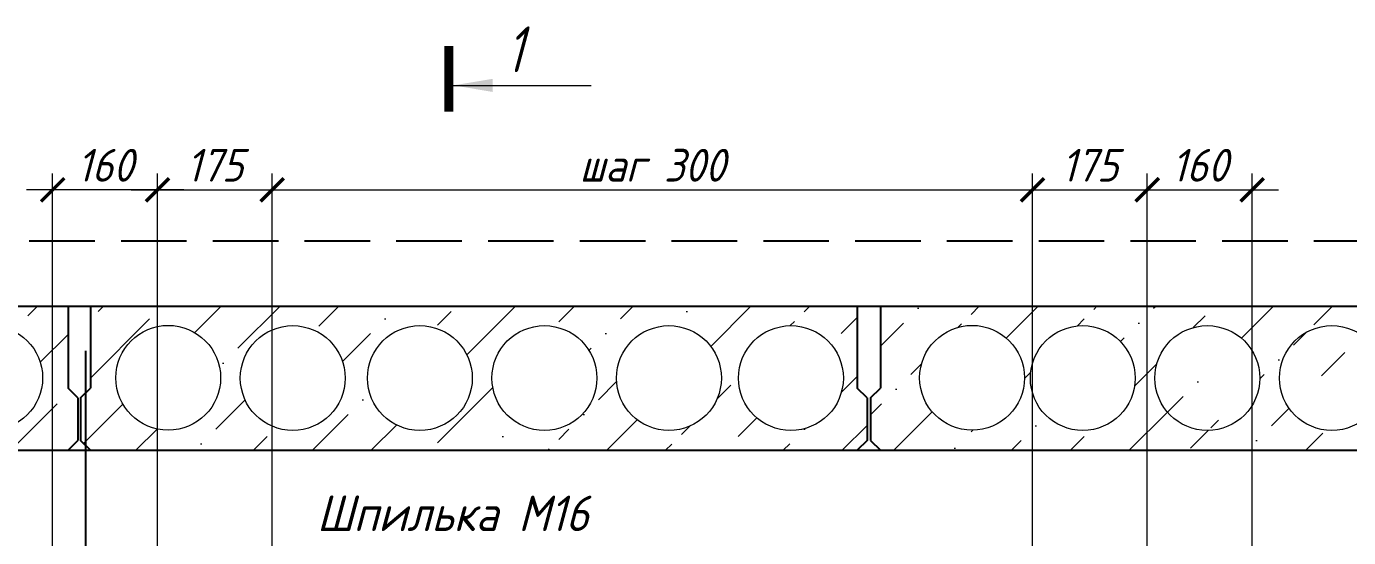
# Model space of a CAD drawing. Header units: millimetres. Extents: x 2058191 to 2089933, y 116142 to 208453.
# Drawn here: x 2071413 to 2073430, y 193246 to 194026 of the extents above; entities that cross this region are included whole.
import ezdxf
from ezdxf.enums import TextEntityAlignment as Align

# ---------------------------------------------------------------- set-up
doc = ezdxf.new("R2010")
doc.units = ezdxf.units.MM
doc.linetypes.add('ГОСТ 2.303 4', pattern=[7, 5, -2, 0])
doc.layers.get('Defpoints').update_dxf_attribs({"color": 255})
for name, color, linetype, lineweight in [('1Стены', 252, 'Continuous', 25), ('монолит', 176, 'Continuous', 50), ('Размер', 7, 'Continuous', 13), ('размеры', 7, 'Continuous', 9), ('штрих', 8, 'Continuous', 5)]:
    doc.layers.add(name, color=color, linetype=linetype, lineweight=lineweight)
doc.layers.add('CS_UNPLOTTED', color=254, linetype='Continuous', plot=False)
doc.layers.add('Текст', color=7, linetype='Continuous')
doc.styles.add('GOST 2.304', font='CS_Gost2304.shx', dxfattribs={"width": 0.6, "oblique": 15})
doc.styles.add('GOST 2.304_new', font='isocpeur.ttf', dxfattribs={"width": 0.9, "oblique": 15})
doc.dimstyles.new('SPDS', dxfattribs={"dimscale": 25, "dimtxt": 2.5, "dimasz": 1.77, "dimexe": 1.25, "dimexo": 0.625, "dimtad": 1, "dimdec": 0, "dimrnd": 0.001, "dimtxsty": 'GOST 2.304_new', "dimblk": 'ARCHTICK', "dimcen": 2.5, "dimdle": 2, "dimclrt": 256, "dimazin": 2, "dimtfac": 0.75, "dimtdec": 0, "dimtmove": 1, "dimatfit": 3, "dimfxl": 0, "dimtolj": 1, "dimlwd": 9, "dimlwe": 9, "dimarcsym": 0})
pattern_1 = [(45, (-39861497.944, -1245467.725), (33.67596045, 123.47852166), [158.75, -31.75, 0, -31.75])]

# ---------------------------------------------------------------- blocks, each defined once
blk = doc.blocks.new('_ArchTick')
at = {"color": 0, "linetype": 'ByBlock', "const_width": 0.15}
blk.add_lwpolyline([(-0.5, -0.5), (0.5, 0.5)], dxfattribs=at)
blk = doc.blocks.new('*D205')
at = {"layer": 'Defpoints', "color": 0, "lineweight": 20, "ltscale": 20, "transparency": 16777216}
for p in [(2071453, 193776.9), (2071453, 193089), (2071613, 192849)]:
    blk.add_point(p, dxfattribs=at)
at = {"layer": 'размеры', "color": 0, "lineweight": 9, "ltscale": 20, "transparency": 16777216}
for p, q in [((2071453, 193101.5), (2071453, 193801.9)), ((2071613, 192861.5), (2071613, 193801.9)), ((2071653, 193776.9), (2071413, 193776.9))]:
    blk.add_line(p, q, dxfattribs=at)
at = {"layer": 'размеры', "color": 0, "lineweight": 9, "ltscale": 20, "transparency": 16777216, "xscale": 35.4, "yscale": 35.4, "zscale": 35.4, "rotation": 180}
blk.add_blockref('_ArchTick', (2071453, 193776.9), dxfattribs=at)
at = {"layer": 'размеры', "color": 0, "lineweight": 9, "ltscale": 20, "transparency": 16777216, "xscale": 35.4, "yscale": 35.4, "zscale": 35.4}
blk.add_blockref('_ArchTick', (2071613, 193776.9), dxfattribs=at)
at = {"layer": 'размеры', "ltscale": 20, "transparency": 16777216, "insert": (2071533, 193814.4), "char_height": 50, "attachment_point": 5, "style": 'GOST 2.304_new'}
blk.add_mtext('\\A1;160', dxfattribs=at)
blk = doc.blocks.new('*D206')
at = {"layer": 'Defpoints', "color": 0, "lineweight": 20, "ltscale": 20, "transparency": 16777216}
for p in [(2073283, 193776.9), (2073123, 193089), (2073283, 193089)]:
    blk.add_point(p, dxfattribs=at)
at = {"layer": 'размеры', "color": 0, "lineweight": 9, "ltscale": 20, "transparency": 16777216}
for p, q in [((2073123, 193101.5), (2073123, 193801.9)), ((2073283, 193101.5), (2073283, 193801.9)), ((2073083, 193776.9), (2073323, 193776.9))]:
    blk.add_line(p, q, dxfattribs=at)
at = {"layer": 'размеры', "color": 0, "lineweight": 9, "ltscale": 20, "transparency": 16777216, "xscale": 35.4, "yscale": 35.4, "zscale": 35.4, "rotation": 180}
blk.add_blockref('_ArchTick', (2073123, 193776.9), dxfattribs=at)
at = {"layer": 'размеры', "color": 0, "lineweight": 9, "ltscale": 20, "transparency": 16777216, "xscale": 35.4, "yscale": 35.4, "zscale": 35.4}
blk.add_blockref('_ArchTick', (2073283, 193776.9), dxfattribs=at)
at = {"layer": 'размеры', "ltscale": 20, "transparency": 16777216, "insert": (2073203, 193814.4), "char_height": 50, "attachment_point": 5, "style": 'GOST 2.304_new'}
blk.add_mtext('\\A1;160', dxfattribs=at)
blk = doc.blocks.new('*D215')
at = {"layer": 'Defpoints', "color": 0, "lineweight": 20, "ltscale": 20, "transparency": 16777216}
for p in [(2071787.8, 193776.9), (2071613, 193699.2), (2071787.8, 192969)]:
    blk.add_point(p, dxfattribs=at)
at = {"layer": 'размеры', "color": 0, "lineweight": 9, "ltscale": 20, "transparency": 16777216}
for p, q in [((2071613, 193711.7), (2071613, 193801.9)), ((2071787.8, 192981.5), (2071787.8, 193801.9)), ((2071573, 193776.9), (2071827.8, 193776.9))]:
    blk.add_line(p, q, dxfattribs=at)
at = {"layer": 'размеры', "color": 0, "lineweight": 9, "ltscale": 20, "transparency": 16777216, "xscale": 35.4, "yscale": 35.4, "zscale": 35.4, "rotation": 180}
blk.add_blockref('_ArchTick', (2071613, 193776.9), dxfattribs=at)
at = {"layer": 'размеры', "color": 0, "lineweight": 9, "ltscale": 20, "transparency": 16777216, "xscale": 35.4, "yscale": 35.4, "zscale": 35.4}
blk.add_blockref('_ArchTick', (2071787.8, 193776.9), dxfattribs=at)
at = {"layer": 'размеры', "ltscale": 20, "transparency": 16777216, "insert": (2071700.4, 193814.4), "char_height": 50, "attachment_point": 5, "style": 'GOST 2.304_new'}
blk.add_mtext('\\A1;175', dxfattribs=at)
blk = doc.blocks.new('*D216')
at = {"layer": 'Defpoints', "color": 0, "lineweight": 20, "ltscale": 20, "transparency": 16777216}
for p in [(2073123, 193776.9), (2073123, 193458.4), (2072947.9, 192969)]:
    blk.add_point(p, dxfattribs=at)
at = {"layer": 'размеры', "color": 0, "lineweight": 9, "ltscale": 20, "transparency": 16777216}
for p, q in [((2072947.9, 192981.5), (2072947.9, 193801.9)), ((2073123, 193470.9), (2073123, 193801.9)), ((2072907.9, 193776.9), (2073163, 193776.9))]:
    blk.add_line(p, q, dxfattribs=at)
at = {"layer": 'размеры', "color": 0, "lineweight": 9, "ltscale": 20, "transparency": 16777216, "xscale": 35.4, "yscale": 35.4, "zscale": 35.4, "rotation": 180}
blk.add_blockref('_ArchTick', (2072947.9, 193776.9), dxfattribs=at)
at = {"layer": 'размеры', "color": 0, "lineweight": 9, "ltscale": 20, "transparency": 16777216, "xscale": 35.4, "yscale": 35.4, "zscale": 35.4}
blk.add_blockref('_ArchTick', (2073123, 193776.9), dxfattribs=at)
at = {"layer": 'размеры', "ltscale": 20, "transparency": 16777216, "insert": (2073035.4, 193814.4), "char_height": 50, "attachment_point": 5, "style": 'GOST 2.304_new'}
blk.add_mtext('\\A1;175', dxfattribs=at)
blk = doc.blocks.new('*D217')
at = {"layer": 'Defpoints', "color": 0, "lineweight": 20, "ltscale": 20, "transparency": 16777216}
for p in [(2072947.9, 193776.9), (2071787.8, 193723.7), (2072947.9, 193652.2)]:
    blk.add_point(p, dxfattribs=at)
at = {"layer": 'размеры', "color": 0, "lineweight": 9, "ltscale": 20, "transparency": 16777216}
for p, q in [((2071787.8, 193736.2), (2071787.8, 193801.9)), ((2072947.9, 193664.7), (2072947.9, 193801.9)), ((2071747.8, 193776.9), (2072987.9, 193776.9))]:
    blk.add_line(p, q, dxfattribs=at)
at = {"layer": 'размеры', "color": 0, "lineweight": 9, "ltscale": 20, "transparency": 16777216, "xscale": 35.4, "yscale": 35.4, "zscale": 35.4, "rotation": 180}
blk.add_blockref('_ArchTick', (2071787.8, 193776.9), dxfattribs=at)
at = {"layer": 'размеры', "color": 0, "lineweight": 9, "ltscale": 20, "transparency": 16777216, "xscale": 35.4, "yscale": 35.4, "zscale": 35.4}
blk.add_blockref('_ArchTick', (2072947.9, 193776.9), dxfattribs=at)
at = {"layer": 'размеры', "ltscale": 20, "transparency": 16777216, "insert": (2072367.9, 193814.4), "char_height": 50, "attachment_point": 5, "style": 'GOST 2.304_new'}
blk.add_mtext('\\A1;шаг 300', dxfattribs=at)

msp = doc.modelspace()

# ---------------------------------------------------------------- hatches: boundary and pattern name
at = {"layer": 'штрих', "ltscale": 100}
h = msp.add_hatch(dxfattribs=at)
h.set_pattern_fill('ANSI36', color=256, scale=20)
h.set_pattern_definition(pattern_1)
edge = h.paths.add_edge_path(flags=16)
edge.add_arc((2071167.7, 193489.5), 80, 0, 360)
h.paths.add_polyline_path([(2071216.2, 193546.3), (2071179.1, 193556.3), (2071179.1, 193590.7), (2071216.2, 193580.8)], flags=16)
edge = h.paths.add_edge_path(flags=16)
edge.add_arc((2071357.7, 193489.9), 80, 0, 360)
h.paths.add_polyline_path([(2071354.6, 193491.5), (2071365.3, 193531.5), (2071421.7, 193531.5), (2071410.9, 193491.5)], flags=0)
h.paths.add_polyline_path([(2071287.8, 193384.7), (2071249.7, 193394.9), (2071249.7, 193430.3), (2071287.8, 193420.1)], flags=16)
h.paths.add_polyline_path([(2070998.3, 193410.5), (2070998.5, 193568), (2070998.5, 193586.5), (2070998.5, 193599.2), (2070998.2, 193379.2), (2070998.2, 193379.2)])
h.paths.add_polyline_path([(2071001.6, 193599.2), (2071476.5, 193599.2), (2071476.5, 193474.2), (2071491.5, 193459.2), (2071491.5, 193394.2), (2071476.5, 193379.2), (2071001.3, 193379.2)])
h = msp.add_hatch(dxfattribs=at)
h.set_pattern_fill('ANSI36', color=256, scale=20)
h.set_pattern_definition([(45, (-40513548.267, -1229936.806), (33.67596045, 123.47852166), [158.75, -31.75, 0, -31.75])])
h.paths.add_polyline_path([(2072025.5, 193568.5), (2072025.5, 193599.2), (2071842.3, 193599.2), (2071842.3, 193566.1, -0.331054), (2071899.3, 193489.5, -0.331054), (2071842.3, 193412.9), (2071842.3, 193379.2), (2072025.5, 193379.2), (2072025.5, 193410.4, -0.460293), (2071933.2, 193489.5, -0.460293)])
h.paths.add_polyline_path([(2071510.5, 193599.2), (2071510.5, 193474.2), (2071495.5, 193459.2), (2071495.5, 193394.2), (2071510.5, 193379.2), (2071827.6, 193379.2), (2071827.6, 193409.9, -0.445107), (2071739.3, 193489.5, -0.445107), (2071827.6, 193569), (2071827.6, 193599.2)])
h.paths.add_polyline_path([(2071709.3, 193489.9, -1), (2071549.3, 193489.9, -1)], flags=16)
h.paths.add_polyline_path([(2072040.2, 193599.2), (2072040.2, 193564.8, -0.102075), (2072067.8, 193547.9, -0.844047), (2072152.9, 193551.7, -0.195504), (2072210.5, 193569.1), (2072210.5, 193599.2)])
h.paths.add_polyline_path([(2072152.9, 193551.7, 0.844047), (2072067.8, 193547.9, -0.207729), (2072093.2, 193489.5, -0.207729), (2072067.8, 193431, 0.844047), (2072152.9, 193427.3, -0.226395), (2072123.2, 193489.5, -0.226395)])
h.paths.add_polyline_path([(2072210.5, 193379.2), (2072210.5, 193409.8, -0.195504), (2072152.9, 193427.3, -0.844047), (2072067.8, 193431, -0.102075), (2072040.2, 193414.2), (2072040.2, 193379.2)])
h.paths.add_polyline_path([(2072283.2, 193489.5, -0.334587), (2072225.2, 193412.6), (2072225.2, 193379.2), (2072397.7, 193379.2), (2072397.7, 193409.6, -0.430838), (2072313.2, 193489.5, -0.430838), (2072397.7, 193569.3), (2072397.7, 193599.2), (2072225.2, 193599.2), (2072225.2, 193566.4, -0.334587)])
h.paths.add_polyline_path([(2072412.4, 193599.2), (2072412.4, 193567.1, -0.34484), (2072473.2, 193489.5, -0.34484), (2072412.4, 193411.8), (2072412.4, 193379.2), (2072584.9, 193379.2), (2072584.9, 193409.7, -0.43476), (2072499.3, 193489.5, -0.43476), (2072584.9, 193569.3), (2072584.9, 193599.2)])
h.paths.add_polyline_path([(2072659.3, 193489.5, -0.341038), (2072599.6, 193412.1), (2072599.6, 193379.2), (2072680.5, 193379.2), (2072695.5, 193394.2), (2072695.5, 193459.2), (2072680.5, 193474.2), (2072680.5, 193599.2), (2072599.6, 193599.2), (2072599.6, 193566.9, -0.341038)])
h.paths.add_polyline_path([(2071640.5, 193426.2), (2071721.4, 193426.2), (2071742.9, 193506.3), (2071662, 193506.3)], flags=24)
h.paths.add_polyline_path([(2071425, 193492.7), (2071541.1, 193492.7), (2071562, 193570.7), (2071445.9, 193570.7)], flags=9)
h.paths.add_polyline_path([(2072322.3, 193359.8), (2072322.3, 193430.5), (2072246.1, 193450.9), (2072246.1, 193380.2)], flags=9)
h = msp.add_hatch(dxfattribs=at)
h.set_pattern_fill('ANSI36', color=256, scale=20)
h.set_pattern_definition(pattern_1)
h.paths.add_polyline_path([(2072854.1, 193569.9), (2072854.1, 193599.2), (2073026.6, 193599.2), (2073026.6, 193569.4, 0.421649), (2072944.6, 193489.5, 0.421649), (2073026.6, 193409.5), (2073026.6, 193379.2), (2072854.1, 193379.2), (2072854.1, 193409.9, 0.419898), (2072935.7, 193489.9, 0.419898)])
h.paths.add_polyline_path([(2073041.3, 193599.2), (2073883.2, 193599.2), (2073883.5, 193379.2), (2073463, 193379.2), (2073463, 193434.8, 0.190246), (2073484.6, 193489.5, 1), (2073324.6, 193489.5, 0.680325), (2073463, 193434.8), (2073463, 193379.2), (2073041.3, 193379.2), (2073041.3, 193411.2, 0.353786), (2073104.6, 193489.5, 0.353786), (2073041.3, 193567.7)])
h.paths.add_polyline_path([(2073294.6, 193489.5, -1), (2073134.6, 193489.5, -1)], flags=16)
h.paths.add_polyline_path([(2073674.6, 193489.5, -1), (2073514.6, 193489.5, -1)], flags=16)
h.paths.add_polyline_path([(2073864.6, 193489.5, -1), (2073704.6, 193489.5, -1)], flags=16)
h.paths.add_polyline_path([(2073147.5, 193413.7), (2073168.9, 193493.8), (2073249.8, 193493.8), (2073228.3, 193413.7)], flags=16)
h.paths.add_polyline_path([(2073884.6, 193599.2), (2073893.1, 193599.2), (2073893.1, 193379.2), (2073884.9, 193379.2)])
h.paths.add_polyline_path([(2073325, 193492.7), (2073345.9, 193570.7), (2073462, 193570.7), (2073441.1, 193492.7)])
h.paths.add_polyline_path([(2072775.7, 193489.9, 0.355497), (2072839.4, 193411.6), (2072839.4, 193379.2), (2072715.8, 193379.2), (2072700.8, 193394.2), (2072700.8, 193459.2), (2072715.8, 193474.2), (2072715.8, 193599.2), (2072839.4, 193599.2), (2072839.4, 193568.3, 0.355497), (2072775.7, 193489.9)])

# ---------------------------------------------------------------- linework, layer by layer
at = {"layer": '1Стены', "color": 6, "linetype": 'ГОСТ 2.303 4', "ltscale": 20}
msp.add_line((2070997.3, 193699.2), (2073893.1, 193699.2), dxfattribs=at)
at = {"layer": 'CS_UNPLOTTED', "ltscale": 20}
msp.add_line((2071503, 193530.9), (2071503, 190615.9), dxfattribs=at)
at = {"layer": 'монолит', "lineweight": 25, "ltscale": 100}
for p, q in [((2071001.6, 193599.2), (2073883.2, 193599.2)), ((2071001.3, 193379.2), (2073883.5, 193379.2))]:
    msp.add_line(p, q, dxfattribs=at)
at = {"layer": 'Размер', "linetype": 'Continuous', "ltscale": 20}
msp.add_line((2072064.4, 193936.4), (2072274.7, 193936.4), dxfattribs=at)
at = {"layer": 'Размер', "linetype": 'Continuous', "ltscale": 20, "const_width": 14}
msp.add_lwpolyline([(2072057.4, 193996.4), (2072057.4, 193896.4)], dxfattribs=at)
at = {"layer": 'Размер', "linetype": 'Continuous', "ltscale": 20}
msp.add_solid([(2072064.4, 193936.4), (2072124.5, 193946.4), (2072124.5, 193926.3)], dxfattribs=at)
at = {"layer": 'Текст', "ltscale": 10}
for p, q in [((2071476.5, 193599.2), (2071476.5, 193474.2)), ((2071510.5, 193599.2), (2071510.5, 193474.2)), ((2072680.5, 193599.2), (2072680.5, 193474.2)), ((2072715.8, 193599.2), (2072715.8, 193474.2)), ((2071491.5, 193459.2), (2071476.5, 193474.2)), ((2071491.5, 193459.2), (2071491.5, 193394.2)), ((2071495.5, 193459.2), (2071510.5, 193474.2)), ((2071495.5, 193459.2), (2071495.5, 193394.2)), ((2072695.5, 193459.2), (2072680.5, 193474.2)), ((2072695.5, 193459.2), (2072695.5, 193394.2)), ((2072700.8, 193459.2), (2072715.8, 193474.2)), ((2072700.8, 193459.2), (2072700.8, 193394.2)), ((2071476.5, 193379.2), (2071491.5, 193394.2)), ((2071510.5, 193379.2), (2071495.5, 193394.2)), ((2072695.5, 193394.2), (2072680.5, 193379.2)), ((2072700.8, 193394.2), (2072715.8, 193379.2))]:
    msp.add_line(p, q, dxfattribs=at)
at = {"layer": 'штрих', "ltscale": 100}
for centre in [(2071357.7, 193489.9), (2071629.3, 193489.9), (2071819.3, 193489.5), (2072013.2, 193489.5), (2072203.2, 193489.5), (2072393.2, 193489.5), (2072579.3, 193489.5), (2072855.7, 193489.9), (2073024.6, 193489.5), (2073214.6, 193489.5), (2073404.6, 193489.5)]:
    msp.add_circle(centre, 80, dxfattribs=at)

# ---------------------------------------------------------------- texts
at = {"layer": 'Размер', "linetype": 'Continuous', "ltscale": 20, "style": 'GOST 2.304', "oblique": 15, "width": 0.9}
msp.add_text('1', height=70, dxfattribs=at).set_placement((2072144.4, 193956.4))
at = {"layer": 'Текст', "ltscale": 20, "style": 'GOST 2.304_new', "oblique": 15, "width": 0.9}
msp.add_text('Шпилька М16', height=54, dxfattribs=at).set_placement((2072063.4, 193255.9), align=Align.CENTER)

# ---------------------------------------------------------------- dimensions: what is measured, and where the dimension line sits
at = {"layer": 'размеры', "ltscale": 20}
dim = msp.add_linear_dim(base=(2072947.9, 193776.9), p1=(2071787.8, 193723.7), p2=(2072947.9, 193652.2), text='шаг 300', dimstyle='SPDS', override={"dimscale": 20, "dimfxl": 1.25, "dimtfill": 0, "dimarcsym": 1}, dxfattribs=at)
dim.commit()
dim.dimension.update_dxf_attribs({"geometry": '*D217', "text_midpoint": (2072367.9, 193814.4)})
for base, p1, p2, picture, middle in [((2071453, 193776.9), (2071613, 192849), (2071453, 193089), '*D205', (2071533, 193814.4)), ((2071787.8, 193776.9), (2071613, 193699.2), (2071787.8, 192969), '*D215', (2071700.4, 193814.4)), ((2073123, 193776.9), (2072947.9, 192969), (2073123, 193458.4), '*D216', (2073035.4, 193814.4)), ((2073283, 193776.9), (2073123, 193089), (2073283, 193089), '*D206', (2073203, 193814.4))]:
    dim = msp.add_linear_dim(base=base, p1=p1, p2=p2, dimstyle='SPDS', override={"dimscale": 20, "dimfxl": 1.25, "dimtfill": 0, "dimarcsym": 1}, dxfattribs=at)
    dim.commit()
    dim.dimension.update_dxf_attribs({"geometry": picture, "text_midpoint": middle})

doc.saveas('drawing.dxf')
